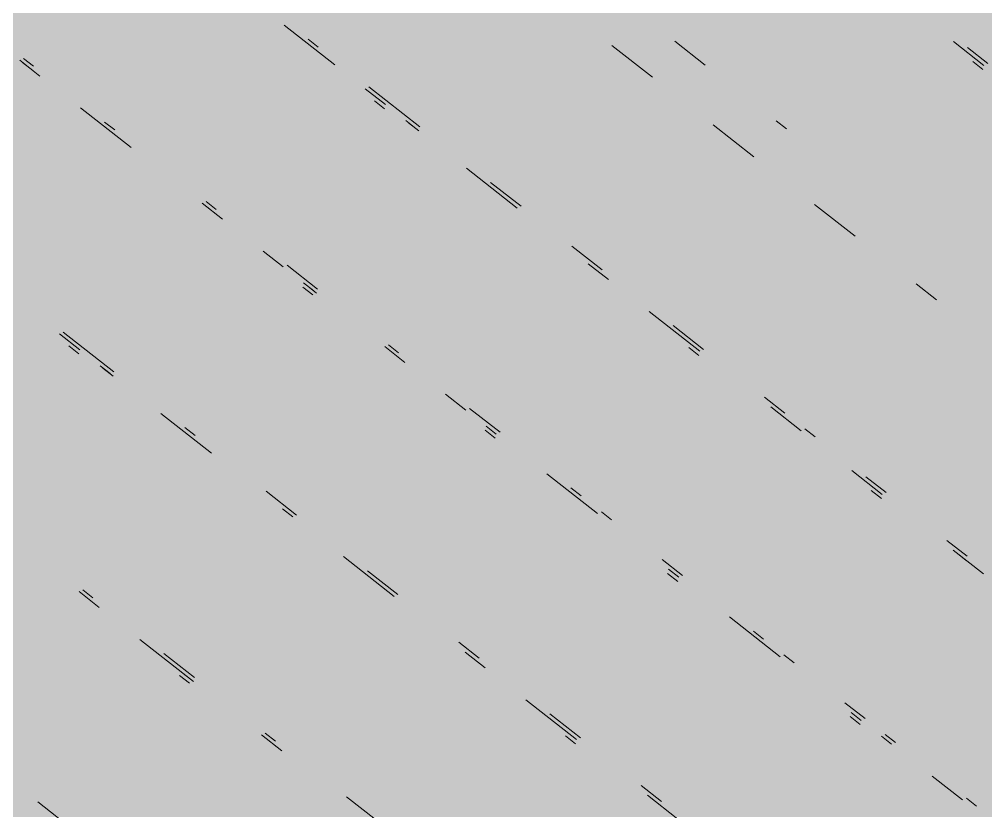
# Paper-space layout '03 3D Building and Roof' of a CAD drawing. Header units: millimetres. Extents: x 5 to 415, y 5 to 292.
# Drawn here: x 266.043 to 269.219, y 69.136 to 71.742 of the extents above; entities that cross this region are included whole.
import ezdxf

# ---------------------------------------------------------------- set-up
doc = ezdxf.new("R2010")
doc.units = ezdxf.units.MM
doc.layers.add('EXISTING', color=7, linetype='Continuous')
doc.layers.add('IMAGES', color=7, linetype='Continuous')

# ---------------------------------------------------------------- blocks, each defined once
blk = doc.blocks.new('SHEET_03')
at = {"layer": 'EXISTING', "color": 250, "lineweight": 9}
for p, q in [((266.9131, 71.7227), (267.0797, 71.5919)), ((267.0255, 71.6501), (266.9922, 71.6762)), ((268.2977, 71.5911), (268.1978, 71.6696)), ((269.1134, 71.6688), (269.2134, 71.5903)), ((267.9906, 71.6559), (268.1239, 71.5513)), ((269.2259, 71.5962), (269.1592, 71.6485)), ((266.0441, 71.6074), (266.1107, 71.555)), ((266.0868, 71.5734), (266.0535, 71.5995)), ((266.0899, 71.5871), (266.0566, 71.6132)), ((269.2104, 71.5766), (269.177, 71.6028)), ((267.1797, 71.5134), (267.2463, 71.4611)), ((267.3588, 71.3885), (267.1922, 71.5193)), ((267.2433, 71.4474), (267.21, 71.4736)), ((266.244, 71.4504), (266.4107, 71.3196)), ((267.313, 71.4088), (267.3463, 71.3826)), ((268.5644, 71.3818), (268.531, 71.408)), ((266.3565, 71.3778), (266.3232, 71.4039)), ((267.3558, 71.3748), (267.3224, 71.401)), ((268.3239, 71.3944), (268.4572, 71.2897)), ((267.513, 71.2518), (267.6796, 71.121)), ((267.6921, 71.1269), (267.5921, 71.2054)), ((266.644, 71.1365), (266.7106, 71.0842)), ((266.6898, 71.1162), (266.6565, 71.1424)), ((268.6571, 71.1328), (268.7904, 71.0281)), ((267.9587, 70.9176), (267.8587, 70.9961)), ((266.8439, 70.9795), (266.9106, 70.9272)), ((267.023, 70.8546), (266.9231, 70.9331)), ((267.9129, 70.9379), (267.9795, 70.8856)), ((266.9772, 70.8749), (267.0106, 70.8487)), ((267.02, 70.8409), (266.9867, 70.8671)), ((268.9904, 70.8712), (269.0571, 70.8189)), ((267.0075, 70.8351), (266.9742, 70.8612)), ((268.1128, 70.781), (268.2795, 70.6502)), ((266.1749, 70.7073), (266.2415, 70.6549)), ((266.354, 70.5823), (266.1874, 70.7131)), ((268.292, 70.656), (268.192, 70.7345)), ((266.2385, 70.6413), (266.2052, 70.6674)), ((267.2438, 70.6656), (267.3105, 70.6133)), ((267.2897, 70.6453), (267.2563, 70.6715)), ((268.2764, 70.6365), (268.2431, 70.6627)), ((266.3082, 70.6026), (266.3415, 70.5765)), ((266.3509, 70.5686), (266.3176, 70.5948)), ((267.4438, 70.5087), (267.5105, 70.4564)), ((268.5586, 70.4468), (268.4919, 70.4991)), ((267.6229, 70.3838), (267.5229, 70.4622)), ((268.5128, 70.4671), (268.6127, 70.3886)), ((266.5082, 70.4457), (266.6748, 70.3149)), ((266.6206, 70.3731), (266.5873, 70.3992)), ((267.6074, 70.3642), (267.574, 70.3904)), ((267.5771, 70.404), (267.6104, 70.3779)), ((268.6586, 70.3683), (268.6252, 70.3944)), ((267.7771, 70.2471), (267.9437, 70.1163)), ((268.7794, 70.2578), (268.8793, 70.1793)), ((268.8918, 70.1852), (268.8252, 70.2375)), ((267.8895, 70.1745), (267.8562, 70.2006)), ((266.9539, 70.1115), (266.8539, 70.1899)), ((268.8763, 70.1656), (268.843, 70.1918)), ((266.9081, 70.1318), (266.9414, 70.1056)), ((267.9895, 70.096), (267.9562, 70.1222)), ((269.1584, 69.9759), (269.0918, 70.0282)), ((269.1126, 69.9962), (269.2126, 69.9177)), ((269.1554, 69.9622), (269.1221, 69.9884)), ((267.108, 69.9748), (267.2747, 69.844)), ((268.2228, 69.9129), (268.1561, 69.9652)), ((267.2872, 69.8499), (267.1872, 69.9283)), ((268.2073, 69.8933), (268.1739, 69.9195)), ((268.177, 69.9332), (268.2103, 69.907)), ((266.239, 69.8595), (266.3057, 69.8072)), ((266.2849, 69.8392), (266.2515, 69.8653)), ((268.3769, 69.7762), (268.5436, 69.6454)), ((268.4894, 69.7036), (268.4561, 69.7298)), ((266.439, 69.7025), (266.6056, 69.5717)), ((267.5538, 69.6406), (267.4871, 69.6929)), ((267.5079, 69.6609), (267.5746, 69.6086)), ((266.6181, 69.5776), (266.5181, 69.6561)), ((268.5894, 69.6251), (268.5561, 69.6513)), ((266.6026, 69.558), (266.5692, 69.5842)), ((266.6151, 69.5639), (266.5817, 69.5901)), ((267.7079, 69.5039), (267.8745, 69.3731)), ((268.8227, 69.442), (268.756, 69.4943)), ((267.887, 69.379), (267.7871, 69.4575)), ((268.8071, 69.4225), (268.7738, 69.4486)), ((268.7769, 69.4623), (268.8102, 69.4362)), ((266.8389, 69.3886), (266.9056, 69.3363)), ((266.8847, 69.3683), (266.8514, 69.3945)), ((267.8715, 69.3595), (267.8382, 69.3856)), ((268.8768, 69.3838), (268.9102, 69.3577)), ((268.9227, 69.3636), (268.8893, 69.3897)), ((269.0435, 69.2531), (269.1435, 69.1746)), ((268.1536, 69.1697), (268.087, 69.2221)), ((267.218, 69.1067), (267.118, 69.1852)), ((268.1078, 69.19), (268.2078, 69.1116)), ((266.1032, 69.1686), (266.2699, 69.0378)), ((268.1506, 69.1561), (268.1173, 69.1822)), ((269.1893, 69.1543), (269.1559, 69.1804))]:
    blk.add_line(p, q, dxfattribs=at)
at = {"layer": 'IMAGES', "color": 7}
for points in [[(266.0145, 71.7209), (266.5927, 71.7209), (266.0145, 71.8173), (266.5927, 71.8173)], [(266.5927, 71.7209), (266.6891, 71.7209), (266.5927, 71.8173), (266.6891, 71.8173)], [(266.6891, 71.7209), (266.7855, 71.7209), (266.6891, 71.8173), (266.7855, 71.8173)], [(266.7855, 71.7209), (266.9782, 71.7209), (266.7855, 71.8173), (266.9782, 71.8173)], [(266.9782, 71.7209), (267.0745, 71.7209), (266.9782, 71.8173), (267.0745, 71.8173)], [(267.0745, 71.7209), (267.5564, 71.7209), (267.0745, 71.8173), (267.5564, 71.8173)], [(267.5564, 71.7209), (267.7491, 71.7209), (267.5564, 71.8173), (267.7491, 71.8173)], [(267.7491, 71.7209), (267.8455, 71.7209), (267.7491, 71.8173), (267.8455, 71.8173)], [(267.8455, 71.7209), (268.1345, 71.7209), (267.8455, 71.8173), (268.1345, 71.8173)], [(268.1345, 71.7209), (268.2309, 71.7209), (268.1345, 71.8173), (268.2309, 71.8173)], [(268.2309, 71.7209), (268.3273, 71.7209), (268.2309, 71.8173), (268.3273, 71.8173)], [(268.3273, 71.7209), (268.7127, 71.7209), (268.3273, 71.8173), (268.7127, 71.8173)], [(268.7127, 71.7209), (268.8091, 71.7209), (268.7127, 71.8173), (268.8091, 71.8173)], [(268.8091, 71.7209), (268.9055, 71.7209), (268.8091, 71.8173), (268.9055, 71.8173)], [(268.9055, 71.7209), (269.0982, 71.7209), (268.9055, 71.8173), (269.0982, 71.8173)], [(269.0982, 71.7209), (269.1945, 71.7209), (269.0982, 71.8173), (269.1945, 71.8173)], [(269.1945, 71.7209), (269.2909, 71.7209), (269.1945, 71.8173), (269.2909, 71.8173)], [(266.0145, 71.6245), (266.1109, 71.6245), (266.0145, 71.7209), (266.1109, 71.7209)], [(266.1109, 71.6245), (266.2073, 71.6245), (266.1109, 71.7209), (266.2073, 71.7209)], [(266.2073, 71.6245), (266.7855, 71.6245), (266.2073, 71.7209), (266.7855, 71.7209)], [(266.7855, 71.6245), (266.8818, 71.6245), (266.7855, 71.7209), (266.8818, 71.7209)], [(266.8818, 71.6245), (267.0745, 71.6245), (266.8818, 71.7209), (267.0745, 71.7209)], [(267.0745, 71.6245), (267.1709, 71.6245), (267.0745, 71.7209), (267.1709, 71.7209)], [(267.1709, 71.6245), (267.2673, 71.6245), (267.1709, 71.7209), (267.2673, 71.7209)], [(267.2673, 71.6245), (267.6527, 71.6245), (267.2673, 71.7209), (267.6527, 71.7209)], [(267.6527, 71.6245), (267.7491, 71.6245), (267.6527, 71.7209), (267.7491, 71.7209)], [(267.7491, 71.6245), (267.8455, 71.6245), (267.7491, 71.7209), (267.8455, 71.7209)], [(267.8455, 71.6245), (267.9418, 71.6245), (267.8455, 71.7209), (267.9418, 71.7209)], [(267.9418, 71.6245), (268.2309, 71.6245), (267.9418, 71.7209), (268.2309, 71.7209)], [(268.2309, 71.6245), (268.3273, 71.6245), (268.2309, 71.7209), (268.3273, 71.7209)], [(268.3273, 71.6245), (268.52, 71.6245), (268.3273, 71.7209), (268.52, 71.7209)], [(268.52, 71.6245), (268.9055, 71.6245), (268.52, 71.7209), (268.9055, 71.7209)], [(268.9055, 71.6245), (269.0018, 71.6245), (268.9055, 71.7209), (269.0018, 71.7209)], [(269.0018, 71.6245), (269.0982, 71.6245), (269.0018, 71.7209), (269.0982, 71.7209)], [(269.0982, 71.6245), (269.1945, 71.6245), (269.0982, 71.7209), (269.1945, 71.7209)], [(269.1945, 71.6245), (269.2909, 71.6245), (269.1945, 71.7209), (269.2909, 71.7209)], [(266.0145, 71.5281), (266.1109, 71.5281), (266.0145, 71.6245), (266.1109, 71.6245)], [(266.1109, 71.5281), (266.2073, 71.5281), (266.1109, 71.6245), (266.2073, 71.6245)], [(266.2073, 71.5281), (266.3036, 71.5281), (266.2073, 71.6245), (266.3036, 71.6245)], [(266.3036, 71.5281), (266.4, 71.5281), (266.3036, 71.6245), (266.4, 71.6245)], [(266.4, 71.5281), (266.9782, 71.5281), (266.4, 71.6245), (266.9782, 71.6245)], [(266.9782, 71.5281), (267.1709, 71.5281), (266.9782, 71.6245), (267.1709, 71.6245)], [(267.1709, 71.5281), (267.2673, 71.5281), (267.1709, 71.6245), (267.2673, 71.6245)], [(267.2673, 71.5281), (267.8455, 71.5281), (267.2673, 71.6245), (267.8455, 71.6245)], [(267.8455, 71.5281), (267.9418, 71.5281), (267.8455, 71.6245), (267.9418, 71.6245)], [(267.9418, 71.5281), (268.0382, 71.5281), (267.9418, 71.6245), (268.0382, 71.6245)], [(268.0382, 71.5281), (268.1345, 71.5281), (268.0382, 71.6245), (268.1345, 71.6245)], [(268.1345, 71.5281), (268.2309, 71.5281), (268.1345, 71.6245), (268.2309, 71.6245)], [(268.2309, 71.5281), (268.4236, 71.5281), (268.2309, 71.6245), (268.4236, 71.6245)], [(268.4236, 71.5281), (268.52, 71.5281), (268.4236, 71.6245), (268.52, 71.6245)], [(268.52, 71.5281), (268.6164, 71.5281), (268.52, 71.6245), (268.6164, 71.6245)], [(268.6164, 71.5281), (269.0018, 71.5281), (268.6164, 71.6245), (269.0018, 71.6245)], [(269.0018, 71.5281), (269.0982, 71.5281), (269.0018, 71.6245), (269.0982, 71.6245)], [(269.0982, 71.5281), (269.2909, 71.5281), (269.0982, 71.6245), (269.2909, 71.6245)], [(266.0145, 71.4317), (266.1109, 71.4317), (266.0145, 71.5281), (266.1109, 71.5281)], [(266.1109, 71.4317), (266.2073, 71.4317), (266.1109, 71.5281), (266.2073, 71.5281)], [(266.2073, 71.4317), (266.3036, 71.4317), (266.2073, 71.5281), (266.3036, 71.5281)], [(266.3036, 71.4317), (266.4, 71.4317), (266.3036, 71.5281), (266.4, 71.5281)], [(266.4, 71.4317), (266.4964, 71.4317), (266.4, 71.5281), (266.4964, 71.5281)], [(266.4964, 71.4317), (266.9782, 71.4317), (266.4964, 71.5281), (266.9782, 71.5281)], [(266.9782, 71.4317), (267.0745, 71.4317), (266.9782, 71.5281), (267.0745, 71.5281)], [(267.0745, 71.4317), (267.1709, 71.4317), (267.0745, 71.5281), (267.1709, 71.5281)], [(267.1709, 71.4317), (267.3636, 71.4317), (267.1709, 71.5281), (267.3636, 71.5281)], [(267.3636, 71.4317), (267.46, 71.4317), (267.3636, 71.5281), (267.46, 71.5281)], [(267.46, 71.4317), (267.9418, 71.4317), (267.46, 71.5281), (267.9418, 71.5281)], [(267.9418, 71.4317), (268.0382, 71.4317), (267.9418, 71.5281), (268.0382, 71.5281)], [(268.0382, 71.4317), (268.1345, 71.4317), (268.0382, 71.5281), (268.1345, 71.5281)], [(268.1345, 71.4317), (268.2309, 71.4317), (268.1345, 71.5281), (268.2309, 71.5281)], [(268.2309, 71.4317), (268.3273, 71.4317), (268.2309, 71.5281), (268.3273, 71.5281)], [(268.3273, 71.4317), (268.52, 71.4317), (268.3273, 71.5281), (268.52, 71.5281)], [(268.52, 71.4317), (268.6164, 71.4317), (268.52, 71.5281), (268.6164, 71.5281)], [(268.6164, 71.4317), (268.7127, 71.4317), (268.6164, 71.5281), (268.7127, 71.5281)], [(268.7127, 71.4317), (269.0982, 71.4317), (268.7127, 71.5281), (269.0982, 71.5281)], [(269.0982, 71.4317), (269.1945, 71.4317), (269.0982, 71.5281), (269.1945, 71.5281)], [(269.1945, 71.3353), (269.2909, 71.3353), (269.1945, 71.5281), (269.2909, 71.5281)], [(266.0145, 71.3353), (266.1109, 71.3353), (266.0145, 71.4317), (266.1109, 71.4317)], [(266.1109, 71.3353), (266.2073, 71.3353), (266.1109, 71.4317), (266.2073, 71.4317)], [(266.2073, 71.3353), (266.4, 71.3353), (266.2073, 71.4317), (266.4, 71.4317)], [(266.4, 71.3353), (266.4964, 71.3353), (266.4, 71.4317), (266.4964, 71.4317)], [(266.4964, 71.3353), (266.5927, 71.3353), (266.4964, 71.4317), (266.5927, 71.4317)], [(266.5927, 71.3353), (267.0745, 71.3353), (266.5927, 71.4317), (267.0745, 71.4317)], [(267.0745, 71.3353), (267.1709, 71.3353), (267.0745, 71.4317), (267.1709, 71.4317)], [(267.1709, 71.3353), (267.2673, 71.3353), (267.1709, 71.4317), (267.2673, 71.4317)], [(267.2673, 71.3353), (267.46, 71.3353), (267.2673, 71.4317), (267.46, 71.4317)], [(267.46, 71.3353), (267.5564, 71.3353), (267.46, 71.4317), (267.5564, 71.4317)], [(267.5564, 71.3353), (267.6527, 71.3353), (267.5564, 71.4317), (267.6527, 71.4317)], [(267.6527, 71.3353), (268.0382, 71.3353), (267.6527, 71.4317), (268.0382, 71.4317)], [(268.0382, 71.3353), (268.1345, 71.3353), (268.0382, 71.4317), (268.1345, 71.4317)], [(268.1345, 71.3353), (268.2309, 71.3353), (268.1345, 71.4317), (268.2309, 71.4317)], [(268.2309, 71.3353), (268.3273, 71.3353), (268.2309, 71.4317), (268.3273, 71.4317)], [(268.3273, 71.3353), (268.4236, 71.3353), (268.3273, 71.4317), (268.4236, 71.4317)], [(268.4236, 71.3353), (268.52, 71.3353), (268.4236, 71.4317), (268.52, 71.4317)], [(268.52, 71.3353), (268.6164, 71.3353), (268.52, 71.4317), (268.6164, 71.4317)], [(268.6164, 71.3353), (268.8091, 71.3353), (268.6164, 71.4317), (268.8091, 71.4317)], [(268.8091, 71.3353), (269.1945, 71.3353), (268.8091, 71.4317), (269.1945, 71.4317)], [(265.7255, 71.2389), (266.2073, 71.2389), (265.7255, 71.3353), (266.2073, 71.3353)], [(266.2073, 71.2389), (266.3036, 71.2389), (266.2073, 71.3353), (266.3036, 71.3353)], [(266.3036, 71.2389), (266.5927, 71.2389), (266.3036, 71.3353), (266.5927, 71.3353)], [(266.5927, 71.2389), (266.6891, 71.2389), (266.5927, 71.3353), (266.6891, 71.3353)], [(266.6891, 71.2389), (267.1709, 71.2389), (266.6891, 71.3353), (267.1709, 71.3353)], [(267.1709, 71.2389), (267.2673, 71.2389), (267.1709, 71.3353), (267.2673, 71.3353)], [(267.2673, 71.2389), (267.3636, 71.2389), (267.2673, 71.3353), (267.3636, 71.3353)], [(267.3636, 71.2389), (267.46, 71.2389), (267.3636, 71.3353), (267.46, 71.3353)], [(267.46, 71.2389), (267.5564, 71.2389), (267.46, 71.3353), (267.5564, 71.3353)], [(267.5564, 71.2389), (267.6527, 71.2389), (267.5564, 71.3353), (267.6527, 71.3353)], [(267.6527, 71.2389), (267.7491, 71.2389), (267.6527, 71.3353), (267.7491, 71.3353)], [(267.7491, 71.2389), (268.1345, 71.2389), (267.7491, 71.3353), (268.1345, 71.3353)], [(268.1345, 71.2389), (268.2309, 71.2389), (268.1345, 71.3353), (268.2309, 71.3353)], [(268.2309, 71.2389), (268.3273, 71.2389), (268.2309, 71.3353), (268.3273, 71.3353)], [(268.3273, 71.2389), (268.4236, 71.2389), (268.3273, 71.3353), (268.4236, 71.3353)], [(268.4236, 71.2389), (268.52, 71.2389), (268.4236, 71.3353), (268.52, 71.3353)], [(268.52, 71.2389), (268.6164, 71.2389), (268.52, 71.3353), (268.6164, 71.3353)], [(268.6164, 71.2389), (268.7127, 71.2389), (268.6164, 71.3353), (268.7127, 71.3353)], [(268.7127, 71.2389), (268.8091, 71.2389), (268.7127, 71.3353), (268.8091, 71.3353)], [(268.8091, 71.2389), (268.9055, 71.2389), (268.8091, 71.3353), (268.9055, 71.3353)], [(268.9055, 71.2389), (269.2909, 71.2389), (268.9055, 71.3353), (269.2909, 71.3353)], [(265.8218, 71.1425), (266.3036, 71.1425), (265.8218, 71.2389), (266.3036, 71.2389)], [(266.3036, 71.1425), (266.4, 71.1425), (266.3036, 71.2389), (266.4, 71.2389)], [(266.4, 71.1425), (266.4964, 71.1425), (266.4, 71.2389), (266.4964, 71.2389)], [(266.4964, 71.1425), (266.6891, 71.1425), (266.4964, 71.2389), (266.6891, 71.2389)], [(266.6891, 71.1425), (266.7855, 71.1425), (266.6891, 71.2389), (266.7855, 71.2389)], [(266.7855, 71.1425), (266.8818, 71.1425), (266.7855, 71.2389), (266.8818, 71.2389)], [(266.8818, 71.1425), (267.3636, 71.1425), (266.8818, 71.2389), (267.3636, 71.2389)], [(267.3636, 71.1425), (267.46, 71.1425), (267.3636, 71.2389), (267.46, 71.2389)], [(267.46, 71.1425), (267.5564, 71.1425), (267.46, 71.2389), (267.5564, 71.2389)], [(267.5564, 71.1425), (267.6527, 71.1425), (267.5564, 71.2389), (267.6527, 71.2389)], [(267.6527, 71.1425), (267.7491, 71.1425), (267.6527, 71.2389), (267.7491, 71.2389)], [(267.7491, 71.1425), (267.8455, 71.1425), (267.7491, 71.2389), (267.8455, 71.2389)], [(267.8455, 71.1425), (268.3273, 71.1425), (267.8455, 71.2389), (268.3273, 71.2389)], [(268.3273, 71.1425), (268.4236, 71.1425), (268.3273, 71.2389), (268.4236, 71.2389)], [(268.4236, 71.1425), (268.52, 71.1425), (268.4236, 71.2389), (268.52, 71.2389)], [(268.52, 71.1425), (268.6164, 71.1425), (268.52, 71.2389), (268.6164, 71.2389)], [(268.6164, 71.1425), (268.7127, 71.1425), (268.6164, 71.2389), (268.7127, 71.2389)], [(268.7127, 71.1425), (268.8091, 71.1425), (268.7127, 71.2389), (268.8091, 71.2389)], [(268.8091, 71.1425), (268.9055, 71.1425), (268.8091, 71.2389), (268.9055, 71.2389)], [(268.9055, 71.1425), (269.0018, 71.1425), (268.9055, 71.2389), (269.0018, 71.2389)], [(269.0018, 71.1425), (269.4836, 71.1425), (269.0018, 71.2389), (269.4836, 71.2389)], [(265.9182, 71.0461), (266.5927, 71.0461), (265.9182, 71.1425), (266.5927, 71.1425)], [(266.5927, 71.0461), (266.6891, 71.0461), (266.5927, 71.1425), (266.6891, 71.1425)], [(266.6891, 70.9497), (266.8818, 70.9497), (266.6891, 71.1425), (266.8818, 71.1425)], [(266.8818, 71.0461), (266.9782, 71.0461), (266.8818, 71.1425), (266.9782, 71.1425)], [(266.9782, 71.0461), (267.46, 71.0461), (266.9782, 71.1425), (267.46, 71.1425)], [(267.46, 71.0461), (267.5564, 71.0461), (267.46, 71.1425), (267.5564, 71.1425)], [(267.5564, 71.0461), (267.6527, 71.0461), (267.5564, 71.1425), (267.6527, 71.1425)], [(267.6527, 71.0461), (267.7491, 71.0461), (267.6527, 71.1425), (267.7491, 71.1425)], [(267.7491, 71.0461), (267.8455, 71.0461), (267.7491, 71.1425), (267.8455, 71.1425)], [(267.8455, 71.0461), (267.9418, 71.0461), (267.8455, 71.1425), (267.9418, 71.1425)], [(267.9418, 71.0461), (268.0382, 71.0461), (267.9418, 71.1425), (268.0382, 71.1425)], [(268.0382, 71.0461), (268.4236, 71.0461), (268.0382, 71.1425), (268.4236, 71.1425)], [(268.4236, 71.0461), (268.52, 71.0461), (268.4236, 71.1425), (268.52, 71.1425)], [(268.52, 71.0461), (268.6164, 71.0461), (268.52, 71.1425), (268.6164, 71.1425)], [(268.6164, 71.0461), (268.7127, 71.0461), (268.6164, 71.1425), (268.7127, 71.1425)], [(268.7127, 71.0461), (268.8091, 71.0461), (268.7127, 71.1425), (268.8091, 71.1425)], [(268.8091, 71.0461), (268.9055, 71.0461), (268.8091, 71.1425), (268.9055, 71.1425)], [(268.9055, 71.0461), (269.0018, 71.0461), (268.9055, 71.1425), (269.0018, 71.1425)], [(269.0018, 71.0461), (269.0982, 71.0461), (269.0018, 71.1425), (269.0982, 71.1425)], [(269.0982, 71.0461), (269.58, 71.0461), (269.0982, 71.1425), (269.58, 71.1425)], [(266.0145, 70.9497), (266.1109, 70.9497), (266.0145, 71.0461), (266.1109, 71.0461)], [(266.1109, 70.9497), (266.5927, 70.9497), (266.1109, 71.0461), (266.5927, 71.0461)], [(266.5927, 70.9497), (266.6891, 70.9497), (266.5927, 71.0461), (266.6891, 71.0461)], [(266.8818, 70.9497), (266.9782, 70.9497), (266.8818, 71.0461), (266.9782, 71.0461)], [(266.9782, 70.9497), (267.0745, 70.9497), (266.9782, 71.0461), (267.0745, 71.0461)], [(267.0745, 70.9497), (267.5564, 70.9497), (267.0745, 71.0461), (267.5564, 71.0461)], [(267.5564, 70.9497), (267.6527, 70.9497), (267.5564, 71.0461), (267.6527, 71.0461)], [(267.6527, 70.9497), (267.7491, 70.9497), (267.6527, 71.0461), (267.7491, 71.0461)], [(267.7491, 70.9497), (267.9418, 70.9497), (267.7491, 71.0461), (267.9418, 71.0461)], [(267.9418, 70.9497), (268.0382, 70.9497), (267.9418, 71.0461), (268.0382, 71.0461)], [(268.0382, 70.9497), (268.1345, 70.9497), (268.0382, 71.0461), (268.1345, 71.0461)], [(268.1345, 70.9497), (268.52, 70.9497), (268.1345, 71.0461), (268.52, 71.0461)], [(268.52, 70.9497), (268.6164, 70.9497), (268.52, 71.0461), (268.6164, 71.0461)], [(268.6164, 70.9497), (268.7127, 70.9497), (268.6164, 71.0461), (268.7127, 71.0461)], [(268.7127, 70.9497), (268.8091, 70.9497), (268.7127, 71.0461), (268.8091, 71.0461)], [(268.8091, 70.9497), (269.0982, 70.9497), (268.8091, 71.0461), (269.0982, 71.0461)], [(269.0982, 70.9497), (269.1945, 70.9497), (269.0982, 71.0461), (269.1945, 71.0461)], [(269.1945, 70.9497), (269.2909, 70.9497), (269.1945, 71.0461), (269.2909, 71.0461)], [(266.0145, 70.8533), (266.2073, 70.8533), (266.0145, 70.9497), (266.2073, 70.9497)], [(266.2073, 70.8533), (266.6891, 70.8533), (266.2073, 70.9497), (266.6891, 70.9497)], [(266.6891, 70.8533), (266.8818, 70.8533), (266.6891, 70.9497), (266.8818, 70.9497)], [(266.8818, 70.8533), (267.0745, 70.8533), (266.8818, 70.9497), (267.0745, 70.9497)], [(267.0745, 70.8533), (267.1709, 70.8533), (267.0745, 70.9497), (267.1709, 70.9497)], [(267.1709, 70.8533), (267.2673, 70.8533), (267.1709, 70.9497), (267.2673, 70.9497)], [(267.2673, 70.8533), (267.7491, 70.8533), (267.2673, 70.9497), (267.7491, 70.9497)], [(267.7491, 70.8533), (267.8455, 70.8533), (267.7491, 70.9497), (267.8455, 70.9497)], [(267.8455, 70.8533), (268.0382, 70.8533), (267.8455, 70.9497), (268.0382, 70.9497)], [(268.0382, 70.8533), (268.1345, 70.8533), (268.0382, 70.9497), (268.1345, 70.9497)], [(268.1345, 70.8533), (268.2309, 70.8533), (268.1345, 70.9497), (268.2309, 70.9497)], [(268.2309, 70.8533), (268.7127, 70.8533), (268.2309, 70.9497), (268.7127, 70.9497)], [(268.7127, 70.8533), (268.8091, 70.8533), (268.7127, 70.9497), (268.8091, 70.9497)], [(268.8091, 70.8533), (268.9055, 70.8533), (268.8091, 70.9497), (268.9055, 70.9497)], [(268.9055, 70.8533), (269.0982, 70.8533), (268.9055, 70.9497), (269.0982, 70.9497)], [(269.0982, 70.8533), (269.1945, 70.8533), (269.0982, 70.9497), (269.1945, 70.9497)], [(269.1945, 70.8533), (269.2909, 70.8533), (269.1945, 70.9497), (269.2909, 70.9497)], [(266.0145, 70.6605), (266.2073, 70.6605), (266.0145, 70.8533), (266.2073, 70.8533)], [(266.2073, 70.7569), (266.3036, 70.7569), (266.2073, 70.8533), (266.3036, 70.8533)], [(266.3036, 70.7569), (266.7855, 70.7569), (266.3036, 70.8533), (266.7855, 70.8533)], [(266.7855, 70.7569), (266.8818, 70.7569), (266.7855, 70.8533), (266.8818, 70.8533)], [(266.8818, 70.7569), (266.9782, 70.7569), (266.8818, 70.8533), (266.9782, 70.8533)], [(266.9782, 70.7569), (267.1709, 70.7569), (266.9782, 70.8533), (267.1709, 70.8533)], [(267.1709, 70.7569), (267.2673, 70.7569), (267.1709, 70.8533), (267.2673, 70.8533)], [(267.2673, 70.7569), (267.3636, 70.7569), (267.2673, 70.8533), (267.3636, 70.8533)], [(267.3636, 70.7569), (267.8455, 70.7569), (267.3636, 70.8533), (267.8455, 70.8533)], [(267.8455, 70.7569), (267.9418, 70.7569), (267.8455, 70.8533), (267.9418, 70.8533)], [(267.9418, 70.7569), (268.1345, 70.7569), (267.9418, 70.8533), (268.1345, 70.8533)], [(268.1345, 70.7569), (268.2309, 70.7569), (268.1345, 70.8533), (268.2309, 70.8533)], [(268.2309, 70.7569), (268.3273, 70.7569), (268.2309, 70.8533), (268.3273, 70.8533)], [(268.3273, 70.7569), (268.8091, 70.7569), (268.3273, 70.8533), (268.8091, 70.8533)], [(268.8091, 70.7569), (268.9055, 70.7569), (268.8091, 70.8533), (268.9055, 70.8533)], [(268.9055, 70.7569), (269.0018, 70.7569), (268.9055, 70.8533), (269.0018, 70.8533)], [(269.0018, 70.7569), (269.0982, 70.7569), (269.0018, 70.8533), (269.0982, 70.8533)], [(269.0982, 70.7569), (269.1945, 70.7569), (269.0982, 70.8533), (269.1945, 70.8533)], [(269.1945, 70.7569), (269.2909, 70.7569), (269.1945, 70.8533), (269.2909, 70.8533)], [(266.2073, 70.6605), (266.3036, 70.6605), (266.2073, 70.7569), (266.3036, 70.7569)], [(266.3036, 70.6605), (266.4, 70.6605), (266.3036, 70.7569), (266.4, 70.7569)], [(266.4, 70.6605), (266.9782, 70.6605), (266.4, 70.7569), (266.9782, 70.7569)], [(266.9782, 70.6605), (267.0745, 70.6605), (266.9782, 70.7569), (267.0745, 70.7569)], [(267.0745, 70.6605), (267.2673, 70.6605), (267.0745, 70.7569), (267.2673, 70.7569)], [(267.2673, 70.6605), (267.3636, 70.6605), (267.2673, 70.7569), (267.3636, 70.7569)], [(267.3636, 70.6605), (267.46, 70.6605), (267.3636, 70.7569), (267.46, 70.7569)], [(267.46, 70.6605), (267.5564, 70.6605), (267.46, 70.7569), (267.5564, 70.7569)], [(267.5564, 70.6605), (267.9418, 70.6605), (267.5564, 70.7569), (267.9418, 70.7569)], [(267.9418, 70.6605), (268.0382, 70.6605), (267.9418, 70.7569), (268.0382, 70.7569)], [(268.0382, 70.6605), (268.1345, 70.6605), (268.0382, 70.7569), (268.1345, 70.7569)], [(268.1345, 70.6605), (268.3273, 70.6605), (268.1345, 70.7569), (268.3273, 70.7569)], [(268.3273, 70.6605), (268.9055, 70.6605), (268.3273, 70.7569), (268.9055, 70.7569)], [(268.9055, 70.6605), (269.0018, 70.6605), (268.9055, 70.7569), (269.0018, 70.7569)], [(269.0018, 70.6605), (269.0982, 70.6605), (269.0018, 70.7569), (269.0982, 70.7569)], [(269.0982, 70.6605), (269.1945, 70.6605), (269.0982, 70.7569), (269.1945, 70.7569)], [(269.1945, 70.6605), (269.4836, 70.6605), (269.1945, 70.7569), (269.4836, 70.7569)], [(266.0145, 70.5641), (266.1109, 70.5641), (266.0145, 70.6605), (266.1109, 70.6605)], [(266.1109, 70.5641), (266.2073, 70.5641), (266.1109, 70.6605), (266.2073, 70.6605)], [(266.2073, 70.5641), (266.4, 70.5641), (266.2073, 70.6605), (266.4, 70.6605)], [(266.4, 70.5641), (266.4964, 70.5641), (266.4, 70.6605), (266.4964, 70.6605)], [(266.4964, 70.5641), (266.5927, 70.5641), (266.4964, 70.6605), (266.5927, 70.6605)], [(266.5927, 70.5641), (267.0745, 70.5641), (266.5927, 70.6605), (267.0745, 70.6605)], [(267.0745, 70.5641), (267.1709, 70.5641), (267.0745, 70.6605), (267.1709, 70.6605)], [(267.1709, 70.5641), (267.2673, 70.5641), (267.1709, 70.6605), (267.2673, 70.6605)], [(267.2673, 70.5641), (267.3636, 70.5641), (267.2673, 70.6605), (267.3636, 70.6605)], [(267.3636, 70.4677), (267.46, 70.4677), (267.3636, 70.6605), (267.46, 70.6605)], [(267.46, 70.5641), (267.5564, 70.5641), (267.46, 70.6605), (267.5564, 70.6605)], [(267.5564, 70.5641), (267.6527, 70.5641), (267.5564, 70.6605), (267.6527, 70.6605)], [(267.6527, 70.5641), (268.1345, 70.5641), (267.6527, 70.6605), (268.1345, 70.6605)], [(268.1345, 70.5641), (268.2309, 70.5641), (268.1345, 70.6605), (268.2309, 70.6605)], [(268.2309, 70.5641), (268.4236, 70.5641), (268.2309, 70.6605), (268.4236, 70.6605)], [(268.4236, 70.5641), (268.52, 70.5641), (268.4236, 70.6605), (268.52, 70.6605)], [(268.52, 70.5641), (268.6164, 70.5641), (268.52, 70.6605), (268.6164, 70.6605)], [(268.6164, 70.5641), (269.0982, 70.5641), (268.6164, 70.6605), (269.0982, 70.6605)], [(269.0982, 70.5641), (269.1945, 70.5641), (269.0982, 70.6605), (269.1945, 70.6605)], [(269.1945, 70.5641), (269.2909, 70.5641), (269.1945, 70.6605), (269.2909, 70.6605)], [(265.7255, 70.4677), (266.2073, 70.4677), (265.7255, 70.5641), (266.2073, 70.5641)], [(266.2073, 70.4677), (266.3036, 70.4677), (266.2073, 70.5641), (266.3036, 70.5641)], [(266.3036, 70.4677), (266.5927, 70.4677), (266.3036, 70.5641), (266.5927, 70.5641)], [(266.5927, 70.4677), (266.6891, 70.4677), (266.5927, 70.5641), (266.6891, 70.5641)], [(266.6891, 70.4677), (267.1709, 70.4677), (266.6891, 70.5641), (267.1709, 70.5641)], [(267.1709, 70.4677), (267.2673, 70.4677), (267.1709, 70.5641), (267.2673, 70.5641)], [(267.2673, 70.4677), (267.3636, 70.4677), (267.2673, 70.5641), (267.3636, 70.5641)], [(267.46, 70.4677), (267.5564, 70.4677), (267.46, 70.5641), (267.5564, 70.5641)], [(267.5564, 70.4677), (268.2309, 70.4677), (267.5564, 70.5641), (268.2309, 70.5641)], [(268.2309, 70.4677), (268.3273, 70.4677), (268.2309, 70.5641), (268.3273, 70.5641)], [(268.3273, 70.4677), (268.4236, 70.4677), (268.3273, 70.5641), (268.4236, 70.5641)], [(268.4236, 70.4677), (268.52, 70.4677), (268.4236, 70.5641), (268.52, 70.5641)], [(268.52, 70.4677), (268.6164, 70.4677), (268.52, 70.5641), (268.6164, 70.5641)], [(268.6164, 70.4677), (268.7127, 70.4677), (268.6164, 70.5641), (268.7127, 70.5641)], [(268.7127, 70.4677), (269.1945, 70.4677), (268.7127, 70.5641), (269.1945, 70.5641)], [(269.1945, 70.4677), (269.2909, 70.4677), (269.1945, 70.5641), (269.2909, 70.5641)], [(265.8218, 70.3713), (266.3036, 70.3713), (265.8218, 70.4677), (266.3036, 70.4677)], [(266.3036, 70.3713), (266.4, 70.3713), (266.3036, 70.4677), (266.4, 70.4677)], [(266.4, 70.3713), (266.4964, 70.3713), (266.4, 70.4677), (266.4964, 70.4677)], [(266.4964, 70.3713), (266.6891, 70.3713), (266.4964, 70.4677), (266.6891, 70.4677)], [(266.6891, 70.3713), (266.7855, 70.3713), (266.6891, 70.4677), (266.7855, 70.4677)], [(266.7855, 70.3713), (267.3636, 70.3713), (266.7855, 70.4677), (267.3636, 70.4677)], [(267.3636, 70.3713), (267.46, 70.3713), (267.3636, 70.4677), (267.46, 70.4677)], [(267.46, 70.3713), (267.6527, 70.3713), (267.46, 70.4677), (267.6527, 70.4677)], [(267.6527, 70.3713), (267.7491, 70.3713), (267.6527, 70.4677), (267.7491, 70.4677)], [(267.7491, 70.3713), (267.8455, 70.3713), (267.7491, 70.4677), (267.8455, 70.4677)], [(267.8455, 70.3713), (268.3273, 70.3713), (267.8455, 70.4677), (268.3273, 70.4677)], [(268.3273, 70.3713), (268.4236, 70.3713), (268.3273, 70.4677), (268.4236, 70.4677)], [(268.4236, 70.3713), (268.52, 70.3713), (268.4236, 70.4677), (268.52, 70.4677)], [(268.52, 70.3713), (268.7127, 70.3713), (268.52, 70.4677), (268.7127, 70.4677)], [(268.7127, 70.3713), (268.8091, 70.3713), (268.7127, 70.4677), (268.8091, 70.4677)], [(268.8091, 70.3713), (269.2909, 70.3713), (268.8091, 70.4677), (269.2909, 70.4677)], [(265.9182, 70.2749), (266.4, 70.2749), (265.9182, 70.3713), (266.4, 70.3713)], [(266.4, 70.2749), (266.4964, 70.2749), (266.4, 70.3713), (266.4964, 70.3713)], [(266.4964, 70.2749), (266.5927, 70.2749), (266.4964, 70.3713), (266.5927, 70.3713)], [(266.5927, 70.2749), (266.7855, 70.2749), (266.5927, 70.3713), (266.7855, 70.3713)], [(266.7855, 70.2749), (266.8818, 70.2749), (266.7855, 70.3713), (266.8818, 70.3713)], [(266.8818, 70.2749), (266.9782, 70.2749), (266.8818, 70.3713), (266.9782, 70.3713)], [(266.9782, 70.2749), (267.5564, 70.2749), (266.9782, 70.3713), (267.5564, 70.3713)], [(267.5564, 70.2749), (267.7491, 70.2749), (267.5564, 70.3713), (267.7491, 70.3713)], [(267.7491, 70.2749), (267.8455, 70.2749), (267.7491, 70.3713), (267.8455, 70.3713)], [(267.8455, 70.2749), (267.9418, 70.2749), (267.8455, 70.3713), (267.9418, 70.3713)], [(267.9418, 70.2749), (268.4236, 70.2749), (267.9418, 70.3713), (268.4236, 70.3713)], [(268.4236, 70.2749), (268.52, 70.2749), (268.4236, 70.3713), (268.52, 70.3713)], [(268.52, 70.2749), (268.6164, 70.2749), (268.52, 70.3713), (268.6164, 70.3713)], [(268.6164, 70.2749), (268.7127, 70.2749), (268.6164, 70.3713), (268.7127, 70.3713)], [(268.7127, 70.2749), (268.8091, 70.2749), (268.7127, 70.3713), (268.8091, 70.3713)], [(268.8091, 70.2749), (268.9055, 70.2749), (268.8091, 70.3713), (268.9055, 70.3713)], [(268.9055, 70.2749), (269.4836, 70.2749), (268.9055, 70.3713), (269.4836, 70.3713)], [(265.9182, 70.1785), (266.4964, 70.1785), (265.9182, 70.2749), (266.4964, 70.2749)], [(266.4964, 70.1785), (266.5927, 70.1785), (266.4964, 70.2749), (266.5927, 70.2749)], [(266.5927, 70.1785), (266.6891, 70.1785), (266.5927, 70.2749), (266.6891, 70.2749)], [(266.6891, 70.1785), (266.8818, 70.1785), (266.6891, 70.2749), (266.8818, 70.2749)], [(266.8818, 70.1785), (266.9782, 70.1785), (266.8818, 70.2749), (266.9782, 70.2749)], [(266.9782, 70.1785), (267.0745, 70.1785), (266.9782, 70.2749), (267.0745, 70.2749)], [(267.0745, 70.1785), (267.5564, 70.1785), (267.0745, 70.2749), (267.5564, 70.2749)], [(267.5564, 70.1785), (267.6527, 70.1785), (267.5564, 70.2749), (267.6527, 70.2749)], [(267.6527, 70.1785), (267.7491, 70.1785), (267.6527, 70.2749), (267.7491, 70.2749)], [(267.7491, 70.1785), (267.8455, 70.1785), (267.7491, 70.2749), (267.8455, 70.2749)], [(267.8455, 70.1785), (267.9418, 70.1785), (267.8455, 70.2749), (267.9418, 70.2749)], [(267.9418, 70.1785), (268.52, 70.1785), (267.9418, 70.2749), (268.52, 70.2749)], [(268.52, 70.1785), (268.6164, 70.1785), (268.52, 70.2749), (268.6164, 70.2749)], [(268.6164, 70.1785), (268.7127, 70.1785), (268.6164, 70.2749), (268.7127, 70.2749)], [(268.7127, 70.1785), (268.9055, 70.1785), (268.7127, 70.2749), (268.9055, 70.2749)], [(268.9055, 70.1785), (269.0018, 70.1785), (268.9055, 70.2749), (269.0018, 70.2749)], [(269.0018, 70.1785), (269.0982, 70.1785), (269.0018, 70.2749), (269.0982, 70.2749)], [(269.0982, 70.1785), (269.58, 70.1785), (269.0982, 70.2749), (269.58, 70.2749)], [(266.0145, 70.0821), (266.1109, 70.0821), (266.0145, 70.1785), (266.1109, 70.1785)], [(266.1109, 70.0821), (266.6891, 70.0821), (266.1109, 70.1785), (266.6891, 70.1785)], [(266.6891, 70.0821), (266.7855, 70.0821), (266.6891, 70.1785), (266.7855, 70.1785)], [(266.7855, 70.0821), (266.9782, 70.0821), (266.7855, 70.1785), (266.9782, 70.1785)], [(266.9782, 70.0821), (267.0745, 70.0821), (266.9782, 70.1785), (267.0745, 70.1785)], [(267.0745, 70.0821), (267.1709, 70.0821), (267.0745, 70.1785), (267.1709, 70.1785)], [(267.1709, 70.0821), (267.6527, 70.0821), (267.1709, 70.1785), (267.6527, 70.1785)], [(267.6527, 70.0821), (267.7491, 70.0821), (267.6527, 70.1785), (267.7491, 70.1785)], [(267.7491, 70.0821), (267.8455, 70.0821), (267.7491, 70.1785), (267.8455, 70.1785)], [(267.8455, 70.0821), (268.0382, 70.0821), (267.8455, 70.1785), (268.0382, 70.1785)], [(268.0382, 70.0821), (268.1345, 70.0821), (268.0382, 70.1785), (268.1345, 70.1785)], [(268.1345, 70.0821), (268.7127, 70.0821), (268.1345, 70.1785), (268.7127, 70.1785)], [(268.7127, 70.0821), (268.8091, 70.0821), (268.7127, 70.1785), (268.8091, 70.1785)], [(268.8091, 70.0821), (269.0018, 70.0821), (268.8091, 70.1785), (269.0018, 70.1785)], [(269.0018, 70.0821), (269.0982, 70.0821), (269.0018, 70.1785), (269.0982, 70.1785)], [(269.0982, 70.0821), (269.1945, 70.0821), (269.0982, 70.1785), (269.1945, 70.1785)], [(269.1945, 70.0821), (269.6764, 70.0821), (269.1945, 70.1785), (269.6764, 70.1785)], [(265.9182, 69.9857), (266.1109, 69.9857), (265.9182, 70.0821), (266.1109, 70.0821)], [(266.1109, 69.9857), (266.2073, 69.9857), (266.1109, 70.0821), (266.2073, 70.0821)], [(266.2073, 69.9857), (266.3036, 69.9857), (266.2073, 70.0821), (266.3036, 70.0821)], [(266.3036, 69.9857), (266.7855, 69.9857), (266.3036, 70.0821), (266.7855, 70.0821)], [(266.7855, 69.9857), (266.8818, 69.9857), (266.7855, 70.0821), (266.8818, 70.0821)], [(266.8818, 69.9857), (266.9782, 69.9857), (266.8818, 70.0821), (266.9782, 70.0821)], [(266.9782, 69.9857), (267.0745, 69.9857), (266.9782, 70.0821), (267.0745, 70.0821)], [(267.0745, 69.9857), (267.1709, 69.9857), (267.0745, 70.0821), (267.1709, 70.0821)], [(267.1709, 69.9857), (267.2673, 69.9857), (267.1709, 70.0821), (267.2673, 70.0821)], [(267.2673, 69.9857), (267.7491, 69.9857), (267.2673, 70.0821), (267.7491, 70.0821)], [(267.7491, 69.9857), (267.8455, 69.9857), (267.7491, 70.0821), (267.8455, 70.0821)], [(267.8455, 69.9857), (267.9418, 69.9857), (267.8455, 70.0821), (267.9418, 70.0821)], [(267.9418, 69.9857), (268.0382, 69.9857), (267.9418, 70.0821), (268.0382, 70.0821)], [(268.0382, 69.9857), (268.1345, 69.9857), (268.0382, 70.0821), (268.1345, 70.0821)], [(268.1345, 69.9857), (268.2309, 69.9857), (268.1345, 70.0821), (268.2309, 70.0821)], [(268.2309, 69.9857), (268.3273, 69.9857), (268.2309, 70.0821), (268.3273, 70.0821)], [(268.3273, 69.9857), (268.8091, 69.9857), (268.3273, 70.0821), (268.8091, 70.0821)], [(268.8091, 69.9857), (268.9055, 69.9857), (268.8091, 70.0821), (268.9055, 70.0821)], [(268.9055, 69.9857), (269.0018, 69.9857), (268.9055, 70.0821), (269.0018, 70.0821)], [(269.0018, 69.9857), (269.0982, 69.9857), (269.0018, 70.0821), (269.0982, 70.0821)], [(269.0982, 69.9857), (269.1945, 69.9857), (269.0982, 70.0821), (269.1945, 70.0821)], [(269.1945, 69.9857), (269.7727, 69.9857), (269.1945, 70.0821), (269.7727, 70.0821)], [(266.0145, 69.8893), (266.1109, 69.8893), (266.0145, 69.9857), (266.1109, 69.9857)], [(266.1109, 69.8893), (266.2073, 69.8893), (266.1109, 69.9857), (266.2073, 69.9857)], [(266.2073, 69.8893), (266.3036, 69.8893), (266.2073, 69.9857), (266.3036, 69.9857)], [(266.3036, 69.8893), (266.4, 69.8893), (266.3036, 69.9857), (266.4, 69.9857)], [(266.4, 69.8893), (266.8818, 69.8893), (266.4, 69.9857), (266.8818, 69.9857)], [(266.8818, 69.8893), (266.9782, 69.8893), (266.8818, 69.9857), (266.9782, 69.9857)], [(266.9782, 69.8893), (267.0745, 69.8893), (266.9782, 69.9857), (267.0745, 69.9857)], [(267.0745, 69.8893), (267.2673, 69.8893), (267.0745, 69.9857), (267.2673, 69.9857)], [(267.2673, 69.8893), (267.3636, 69.8893), (267.2673, 69.9857), (267.3636, 69.9857)], [(267.3636, 69.8893), (267.46, 69.8893), (267.3636, 69.9857), (267.46, 69.9857)], [(267.46, 69.8893), (267.9418, 69.8893), (267.46, 69.9857), (267.9418, 69.9857)], [(267.9418, 69.8893), (268.0382, 69.8893), (267.9418, 69.9857), (268.0382, 69.9857)], [(268.0382, 69.8893), (268.1345, 69.8893), (268.0382, 69.9857), (268.1345, 69.9857)], [(268.1345, 69.8893), (268.2309, 69.8893), (268.1345, 69.9857), (268.2309, 69.9857)], [(268.2309, 69.8893), (268.3273, 69.8893), (268.2309, 69.9857), (268.3273, 69.9857)], [(268.3273, 69.8893), (268.4236, 69.8893), (268.3273, 69.9857), (268.4236, 69.9857)], [(268.4236, 69.8893), (269.0018, 69.8893), (268.4236, 69.9857), (269.0018, 69.9857)], [(269.0018, 69.8893), (269.0982, 69.8893), (269.0018, 69.9857), (269.0982, 69.9857)], [(269.0982, 69.8893), (269.2909, 69.8893), (269.0982, 69.9857), (269.2909, 69.9857)], [(266.0145, 69.7929), (266.1109, 69.7929), (266.0145, 69.8893), (266.1109, 69.8893)], [(266.1109, 69.7929), (266.2073, 69.7929), (266.1109, 69.8893), (266.2073, 69.8893)], [(266.2073, 69.7929), (266.3036, 69.7929), (266.2073, 69.8893), (266.3036, 69.8893)], [(266.3036, 69.7929), (266.4, 69.7929), (266.3036, 69.8893), (266.4, 69.8893)], [(266.4, 69.7929), (266.4964, 69.7929), (266.4, 69.8893), (266.4964, 69.8893)], [(266.4964, 69.7929), (266.5927, 69.7929), (266.4964, 69.8893), (266.5927, 69.8893)], [(266.5927, 69.7929), (267.1709, 69.7929), (266.5927, 69.8893), (267.1709, 69.8893)], [(267.1709, 69.7929), (267.3636, 69.7929), (267.1709, 69.8893), (267.3636, 69.8893)], [(267.3636, 69.7929), (267.46, 69.7929), (267.3636, 69.8893), (267.46, 69.8893)], [(267.46, 69.7929), (267.5564, 69.7929), (267.46, 69.8893), (267.5564, 69.8893)], [(267.5564, 69.7929), (268.0382, 69.7929), (267.5564, 69.8893), (268.0382, 69.8893)], [(268.0382, 69.7929), (268.1345, 69.7929), (268.0382, 69.8893), (268.1345, 69.8893)], [(268.1345, 69.7929), (268.2309, 69.7929), (268.1345, 69.8893), (268.2309, 69.8893)], [(268.2309, 69.7929), (268.3273, 69.7929), (268.2309, 69.8893), (268.3273, 69.8893)], [(268.3273, 69.7929), (268.4236, 69.7929), (268.3273, 69.8893), (268.4236, 69.8893)], [(268.4236, 69.7929), (268.52, 69.7929), (268.4236, 69.8893), (268.52, 69.8893)], [(268.52, 69.7929), (269.0982, 69.7929), (268.52, 69.8893), (269.0982, 69.8893)], [(269.0982, 69.7929), (269.1945, 69.7929), (269.0982, 69.8893), (269.1945, 69.8893)], [(269.1945, 69.7929), (269.2909, 69.7929), (269.1945, 69.8893), (269.2909, 69.8893)], [(265.5327, 69.6965), (266.1109, 69.6965), (265.5327, 69.7929), (266.1109, 69.7929)], [(266.1109, 69.6965), (266.2073, 69.6965), (266.1109, 69.7929), (266.2073, 69.7929)], [(266.2073, 69.6965), (266.3036, 69.6965), (266.2073, 69.7929), (266.3036, 69.7929)], [(266.3036, 69.6965), (266.4, 69.6965), (266.3036, 69.7929), (266.4, 69.7929)], [(266.4, 69.6965), (266.4964, 69.6965), (266.4, 69.7929), (266.4964, 69.7929)], [(266.4964, 69.6965), (266.5927, 69.6965), (266.4964, 69.7929), (266.5927, 69.7929)], [(266.5927, 69.6965), (266.6891, 69.6965), (266.5927, 69.7929), (266.6891, 69.7929)], [(266.6891, 69.6965), (267.2673, 69.6965), (266.6891, 69.7929), (267.2673, 69.7929)], [(267.2673, 69.6965), (267.3636, 69.6965), (267.2673, 69.7929), (267.3636, 69.7929)], [(267.3636, 69.6965), (267.46, 69.6965), (267.3636, 69.7929), (267.46, 69.7929)], [(267.46, 69.6965), (267.5564, 69.6965), (267.46, 69.7929), (267.5564, 69.7929)], [(267.5564, 69.6965), (267.6527, 69.6965), (267.5564, 69.7929), (267.6527, 69.7929)], [(267.6527, 69.6965), (268.1345, 69.6965), (267.6527, 69.7929), (268.1345, 69.7929)], [(268.1345, 69.6965), (268.3273, 69.6965), (268.1345, 69.7929), (268.3273, 69.7929)], [(268.3273, 69.6965), (268.52, 69.6965), (268.3273, 69.7929), (268.52, 69.7929)], [(268.52, 69.6965), (268.6164, 69.6965), (268.52, 69.7929), (268.6164, 69.7929)], [(268.6164, 69.6965), (268.7127, 69.6965), (268.6164, 69.7929), (268.7127, 69.7929)], [(268.7127, 69.6965), (269.1945, 69.6965), (268.7127, 69.7929), (269.1945, 69.7929)], [(269.1945, 69.6965), (269.2909, 69.6965), (269.1945, 69.7929), (269.2909, 69.7929)], [(265.8218, 69.6001), (266.2073, 69.6001), (265.8218, 69.6965), (266.2073, 69.6965)], [(266.2073, 69.6001), (266.3036, 69.6001), (266.2073, 69.6965), (266.3036, 69.6965)], [(266.3036, 69.6001), (266.4, 69.6001), (266.3036, 69.6965), (266.4, 69.6965)], [(266.4, 69.6001), (266.5927, 69.6001), (266.4, 69.6965), (266.5927, 69.6965)], [(266.5927, 69.6001), (266.6891, 69.6001), (266.5927, 69.6965), (266.6891, 69.6965)], [(266.6891, 69.6001), (266.7855, 69.6001), (266.6891, 69.6965), (266.7855, 69.6965)], [(266.7855, 69.6001), (267.2673, 69.6001), (266.7855, 69.6965), (267.2673, 69.6965)], [(267.2673, 69.6001), (267.3636, 69.6001), (267.2673, 69.6965), (267.3636, 69.6965)], [(267.3636, 69.6001), (267.46, 69.6001), (267.3636, 69.6965), (267.46, 69.6965)], [(267.46, 69.6001), (267.6527, 69.6001), (267.46, 69.6965), (267.6527, 69.6965)], [(267.6527, 69.6001), (267.7491, 69.6001), (267.6527, 69.6965), (267.7491, 69.6965)], [(267.7491, 69.6001), (268.3273, 69.6001), (267.7491, 69.6965), (268.3273, 69.6965)], [(268.3273, 69.6001), (268.4236, 69.6001), (268.3273, 69.6965), (268.4236, 69.6965)], [(268.4236, 69.6001), (268.6164, 69.6001), (268.4236, 69.6965), (268.6164, 69.6965)], [(268.6164, 69.6001), (268.7127, 69.6001), (268.6164, 69.6965), (268.7127, 69.6965)], [(268.7127, 69.6001), (268.8091, 69.6001), (268.7127, 69.6965), (268.8091, 69.6965)], [(268.8091, 69.5037), (269.3873, 69.5037), (268.8091, 69.6965), (269.3873, 69.6965)], [(265.9182, 69.5037), (266.4, 69.5037), (265.9182, 69.6001), (266.4, 69.6001)], [(266.4, 69.5037), (266.4964, 69.5037), (266.4, 69.6001), (266.4964, 69.6001)], [(266.4964, 69.5037), (266.6891, 69.5037), (266.4964, 69.6001), (266.6891, 69.6001)], [(266.6891, 69.5037), (266.7855, 69.5037), (266.6891, 69.6001), (266.7855, 69.6001)], [(266.7855, 69.5037), (266.8818, 69.5037), (266.7855, 69.6001), (266.8818, 69.6001)], [(266.8818, 69.5037), (267.3636, 69.5037), (266.8818, 69.6001), (267.3636, 69.6001)], [(267.3636, 69.5037), (267.46, 69.5037), (267.3636, 69.6001), (267.46, 69.6001)], [(267.46, 69.5037), (267.5564, 69.5037), (267.46, 69.6001), (267.5564, 69.6001)], [(267.5564, 69.5037), (267.7491, 69.5037), (267.5564, 69.6001), (267.7491, 69.6001)], [(267.7491, 69.5037), (267.8455, 69.5037), (267.7491, 69.6001), (267.8455, 69.6001)], [(267.8455, 69.5037), (267.9418, 69.5037), (267.8455, 69.6001), (267.9418, 69.6001)], [(267.9418, 69.5037), (268.52, 69.5037), (267.9418, 69.6001), (268.52, 69.6001)], [(268.52, 69.5037), (268.6164, 69.5037), (268.52, 69.6001), (268.6164, 69.6001)], [(268.6164, 69.5037), (268.7127, 69.5037), (268.6164, 69.6001), (268.7127, 69.6001)], [(268.7127, 69.5037), (268.8091, 69.5037), (268.7127, 69.6001), (268.8091, 69.6001)], [(266.0145, 69.4073), (266.4964, 69.4073), (266.0145, 69.5037), (266.4964, 69.5037)], [(266.4964, 69.4073), (266.5927, 69.4073), (266.4964, 69.5037), (266.5927, 69.5037)], [(266.5927, 69.4073), (266.6891, 69.4073), (266.5927, 69.5037), (266.6891, 69.5037)], [(266.6891, 69.4073), (266.8818, 69.4073), (266.6891, 69.5037), (266.8818, 69.5037)], [(266.8818, 69.4073), (267.5564, 69.4073), (266.8818, 69.5037), (267.5564, 69.5037)], [(267.5564, 69.4073), (267.6527, 69.4073), (267.5564, 69.5037), (267.6527, 69.5037)], [(267.6527, 69.4073), (267.7491, 69.4073), (267.6527, 69.5037), (267.7491, 69.5037)], [(267.7491, 69.4073), (267.8455, 69.4073), (267.7491, 69.5037), (267.8455, 69.5037)], [(267.8455, 69.4073), (267.9418, 69.4073), (267.8455, 69.5037), (267.9418, 69.5037)], [(267.9418, 69.4073), (268.0382, 69.4073), (267.9418, 69.5037), (268.0382, 69.5037)], [(268.0382, 69.4073), (268.52, 69.4073), (268.0382, 69.5037), (268.52, 69.5037)], [(268.52, 69.4073), (268.6164, 69.4073), (268.52, 69.5037), (268.6164, 69.5037)], [(268.6164, 69.4073), (268.7127, 69.4073), (268.6164, 69.5037), (268.7127, 69.5037)], [(268.7127, 69.4073), (268.9055, 69.4073), (268.7127, 69.5037), (268.9055, 69.5037)], [(268.9055, 69.4073), (269.0018, 69.4073), (268.9055, 69.5037), (269.0018, 69.5037)], [(269.0018, 69.4073), (269.0982, 69.4073), (269.0018, 69.5037), (269.0982, 69.5037)], [(269.0982, 69.3109), (269.6764, 69.3109), (269.0982, 69.5037), (269.6764, 69.5037)], [(266.0145, 69.3109), (266.1109, 69.3109), (266.0145, 69.4073), (266.1109, 69.4073)], [(266.1109, 69.3109), (266.7855, 69.3109), (266.1109, 69.4073), (266.7855, 69.4073)], [(266.7855, 69.3109), (266.9782, 69.3109), (266.7855, 69.4073), (266.9782, 69.4073)], [(266.9782, 69.3109), (267.6527, 69.3109), (266.9782, 69.4073), (267.6527, 69.4073)], [(267.6527, 69.3109), (267.7491, 69.3109), (267.6527, 69.4073), (267.7491, 69.4073)], [(267.7491, 69.3109), (267.9418, 69.3109), (267.7491, 69.4073), (267.9418, 69.4073)], [(267.9418, 69.3109), (268.0382, 69.3109), (267.9418, 69.4073), (268.0382, 69.4073)], [(268.0382, 69.3109), (268.1345, 69.3109), (268.0382, 69.4073), (268.1345, 69.4073)], [(268.1345, 69.3109), (268.7127, 69.3109), (268.1345, 69.4073), (268.7127, 69.4073)], [(268.7127, 69.3109), (268.8091, 69.3109), (268.7127, 69.4073), (268.8091, 69.4073)], [(268.8091, 69.3109), (268.9055, 69.3109), (268.8091, 69.4073), (268.9055, 69.4073)], [(268.9055, 69.3109), (269.0018, 69.3109), (268.9055, 69.4073), (269.0018, 69.4073)], [(269.0018, 69.3109), (269.0982, 69.3109), (269.0018, 69.4073), (269.0982, 69.4073)], [(265.9182, 69.2145), (266.1109, 69.2145), (265.9182, 69.3109), (266.1109, 69.3109)], [(266.1109, 69.2145), (266.2073, 69.2145), (266.1109, 69.3109), (266.2073, 69.3109)], [(266.2073, 69.2145), (266.3036, 69.2145), (266.2073, 69.3109), (266.3036, 69.3109)], [(266.3036, 69.2145), (266.8818, 69.2145), (266.3036, 69.3109), (266.8818, 69.3109)], [(266.8818, 69.2145), (267.0745, 69.2145), (266.8818, 69.3109), (267.0745, 69.3109)], [(267.0745, 69.2145), (267.1709, 69.2145), (267.0745, 69.3109), (267.1709, 69.3109)], [(267.1709, 69.2145), (267.2673, 69.2145), (267.1709, 69.3109), (267.2673, 69.3109)], [(267.2673, 69.2145), (267.7491, 69.2145), (267.2673, 69.3109), (267.7491, 69.3109)], [(267.7491, 69.2145), (267.8455, 69.2145), (267.7491, 69.3109), (267.8455, 69.3109)], [(267.8455, 69.2145), (267.9418, 69.2145), (267.8455, 69.3109), (267.9418, 69.3109)], [(267.9418, 69.2145), (268.1345, 69.2145), (267.9418, 69.3109), (268.1345, 69.3109)], [(268.1345, 69.2145), (268.2309, 69.2145), (268.1345, 69.3109), (268.2309, 69.3109)], [(268.2309, 69.2145), (268.3273, 69.2145), (268.2309, 69.3109), (268.3273, 69.3109)], [(268.3273, 69.2145), (268.8091, 69.2145), (268.3273, 69.3109), (268.8091, 69.3109)], [(268.8091, 69.2145), (268.9055, 69.2145), (268.8091, 69.3109), (268.9055, 69.3109)], [(268.9055, 69.2145), (269.0982, 69.2145), (268.9055, 69.3109), (269.0982, 69.3109)], [(269.0982, 69.2145), (269.1945, 69.2145), (269.0982, 69.3109), (269.1945, 69.3109)], [(269.1945, 69.2145), (269.2909, 69.2145), (269.1945, 69.3109), (269.2909, 69.3109)], [(266.0145, 69.1181), (266.2073, 69.1181), (266.0145, 69.2145), (266.2073, 69.2145)], [(266.2073, 69.1181), (266.3036, 69.1181), (266.2073, 69.2145), (266.3036, 69.2145)], [(266.3036, 69.1181), (266.4, 69.1181), (266.3036, 69.2145), (266.4, 69.2145)], [(266.4, 69.1181), (266.8818, 69.1181), (266.4, 69.2145), (266.8818, 69.2145)], [(266.8818, 69.1181), (266.9782, 69.1181), (266.8818, 69.2145), (266.9782, 69.2145)], [(266.9782, 69.1181), (267.0745, 69.1181), (266.9782, 69.2145), (267.0745, 69.2145)], [(267.0745, 69.1181), (267.2673, 69.1181), (267.0745, 69.2145), (267.2673, 69.2145)], [(267.2673, 69.1181), (267.3636, 69.1181), (267.2673, 69.2145), (267.3636, 69.2145)], [(267.3636, 69.1181), (267.9418, 69.1181), (267.3636, 69.2145), (267.9418, 69.2145)], [(267.9418, 69.1181), (268.0382, 69.1181), (267.9418, 69.2145), (268.0382, 69.2145)], [(268.0382, 69.1181), (268.2309, 69.1181), (268.0382, 69.2145), (268.2309, 69.2145)], [(268.2309, 69.1181), (268.3273, 69.1181), (268.2309, 69.2145), (268.3273, 69.2145)], [(268.3273, 69.1181), (268.4236, 69.1181), (268.3273, 69.2145), (268.4236, 69.2145)], [(268.4236, 69.1181), (268.9055, 69.1181), (268.4236, 69.2145), (268.9055, 69.2145)], [(268.9055, 69.1181), (269.0018, 69.1181), (268.9055, 69.2145), (269.0018, 69.2145)], [(269.0018, 69.1181), (269.0982, 69.1181), (269.0018, 69.2145), (269.0982, 69.2145)], [(269.0982, 69.1181), (269.1945, 69.1181), (269.0982, 69.2145), (269.1945, 69.2145)], [(269.1945, 69.1181), (269.2909, 69.1181), (269.1945, 69.2145), (269.2909, 69.2145)]]:
    blk.add_solid(points, dxfattribs=at)

psp = doc.layouts.new('03 3D Building and Roof')

# ---------------------------------------------------------------- block references
psp.add_blockref('SHEET_03', (0, 0))

doc.saveas('drawing.dxf')
